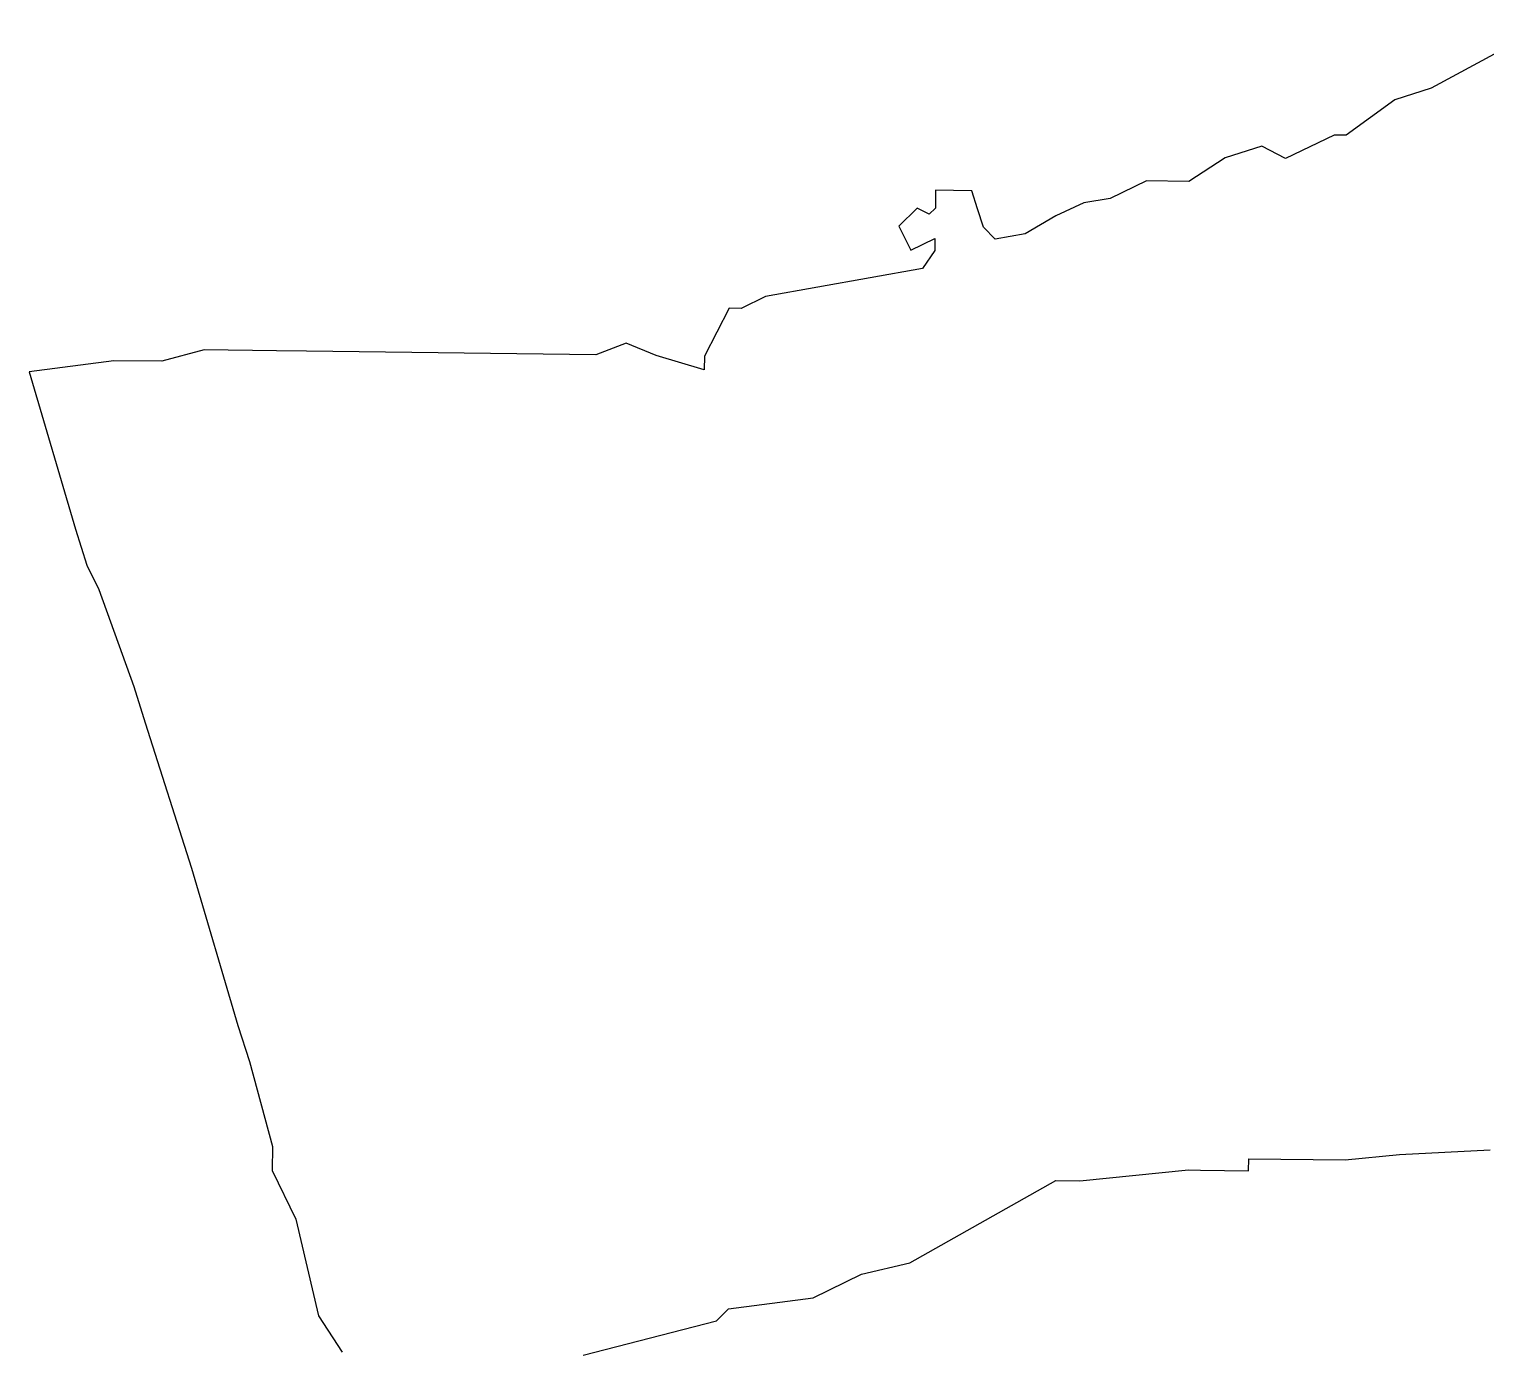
# Model space of a CAD drawing. Header units: metres. Extents: x -265 to 267320, y 216 to 2152161.
# Drawn here: x 534 to 1875, y 1430 to 2644 of the extents above; entities that cross this region are included whole.
import ezdxf

# ---------------------------------------------------------------- set-up
doc = ezdxf.new("R2010")
doc.units = ezdxf.units.M
doc.header["$LTSCALE"] = 0.3

msp = doc.modelspace()

# ---------------------------------------------------------------- linework, layer by layer
for points in [[(1925.1, 2644.1), (1824.5, 2589.8), (1791.1, 2579.1), (1746.3, 2546.4), (1735.2, 2546.6), (1690.5, 2524.9), (1668.5, 2536.3), (1635, 2525.7), (1601.4, 2503.9), (1562.6, 2504.4), (1529.1, 2488.1), (1504.8, 2484.2), (1479, 2472.1), (1450.7, 2455.5), (1423.2, 2450.6), (1412.3, 2461.9), (1406.9, 2478.6), (1401.6, 2495.3), (1384.9, 2495.5), (1368.3, 2495.7), (1368.1, 2479.1), (1362.5, 2473.6), (1351.4, 2479.3), (1334.6, 2462.8), (1345.4, 2440.5), (1367.7, 2451.3), (1367.6, 2440.2), (1356.3, 2423.7), (1211.7, 2397.8), (1189.4, 2387), (1178.2, 2387.1), (1155.5, 2343), (1155.4, 2330.4), (1111.1, 2343.6), (1083.5, 2355.1), (1055.6, 2344.3), (789.3, 2347.7), (761.6, 2348), (695, 2348.8), (656, 2338.3), (611.7, 2338.8), (533.8, 2328.7), (576.4, 2183.9), (587.1, 2150.5), (597.9, 2128.1), (630.1, 2038.9), (640.7, 2005.5), (683.4, 1871.8), (726, 1727), (736.7, 1693.6), (757.9, 1615.6), (757.6, 1593.4), (779.3, 1548.7), (800.3, 1459.7), (822.1, 1426.1)], [(1044, 1423.3), (1166.5, 1455.1), (1177.7, 1466), (1255.5, 1476.1), (1300.2, 1497.8), (1344.7, 1508.3), (1478.9, 1584.3), (1501, 1584), (1601.1, 1593.9), (1612.1, 1593.7), (1656.5, 1593.2), (1656.7, 1604.2), (1745.4, 1603.1), (1795.4, 1608), (1878.7, 1612.5)]]:
    msp.add_lwpolyline(points)

doc.saveas('drawing.dxf')
